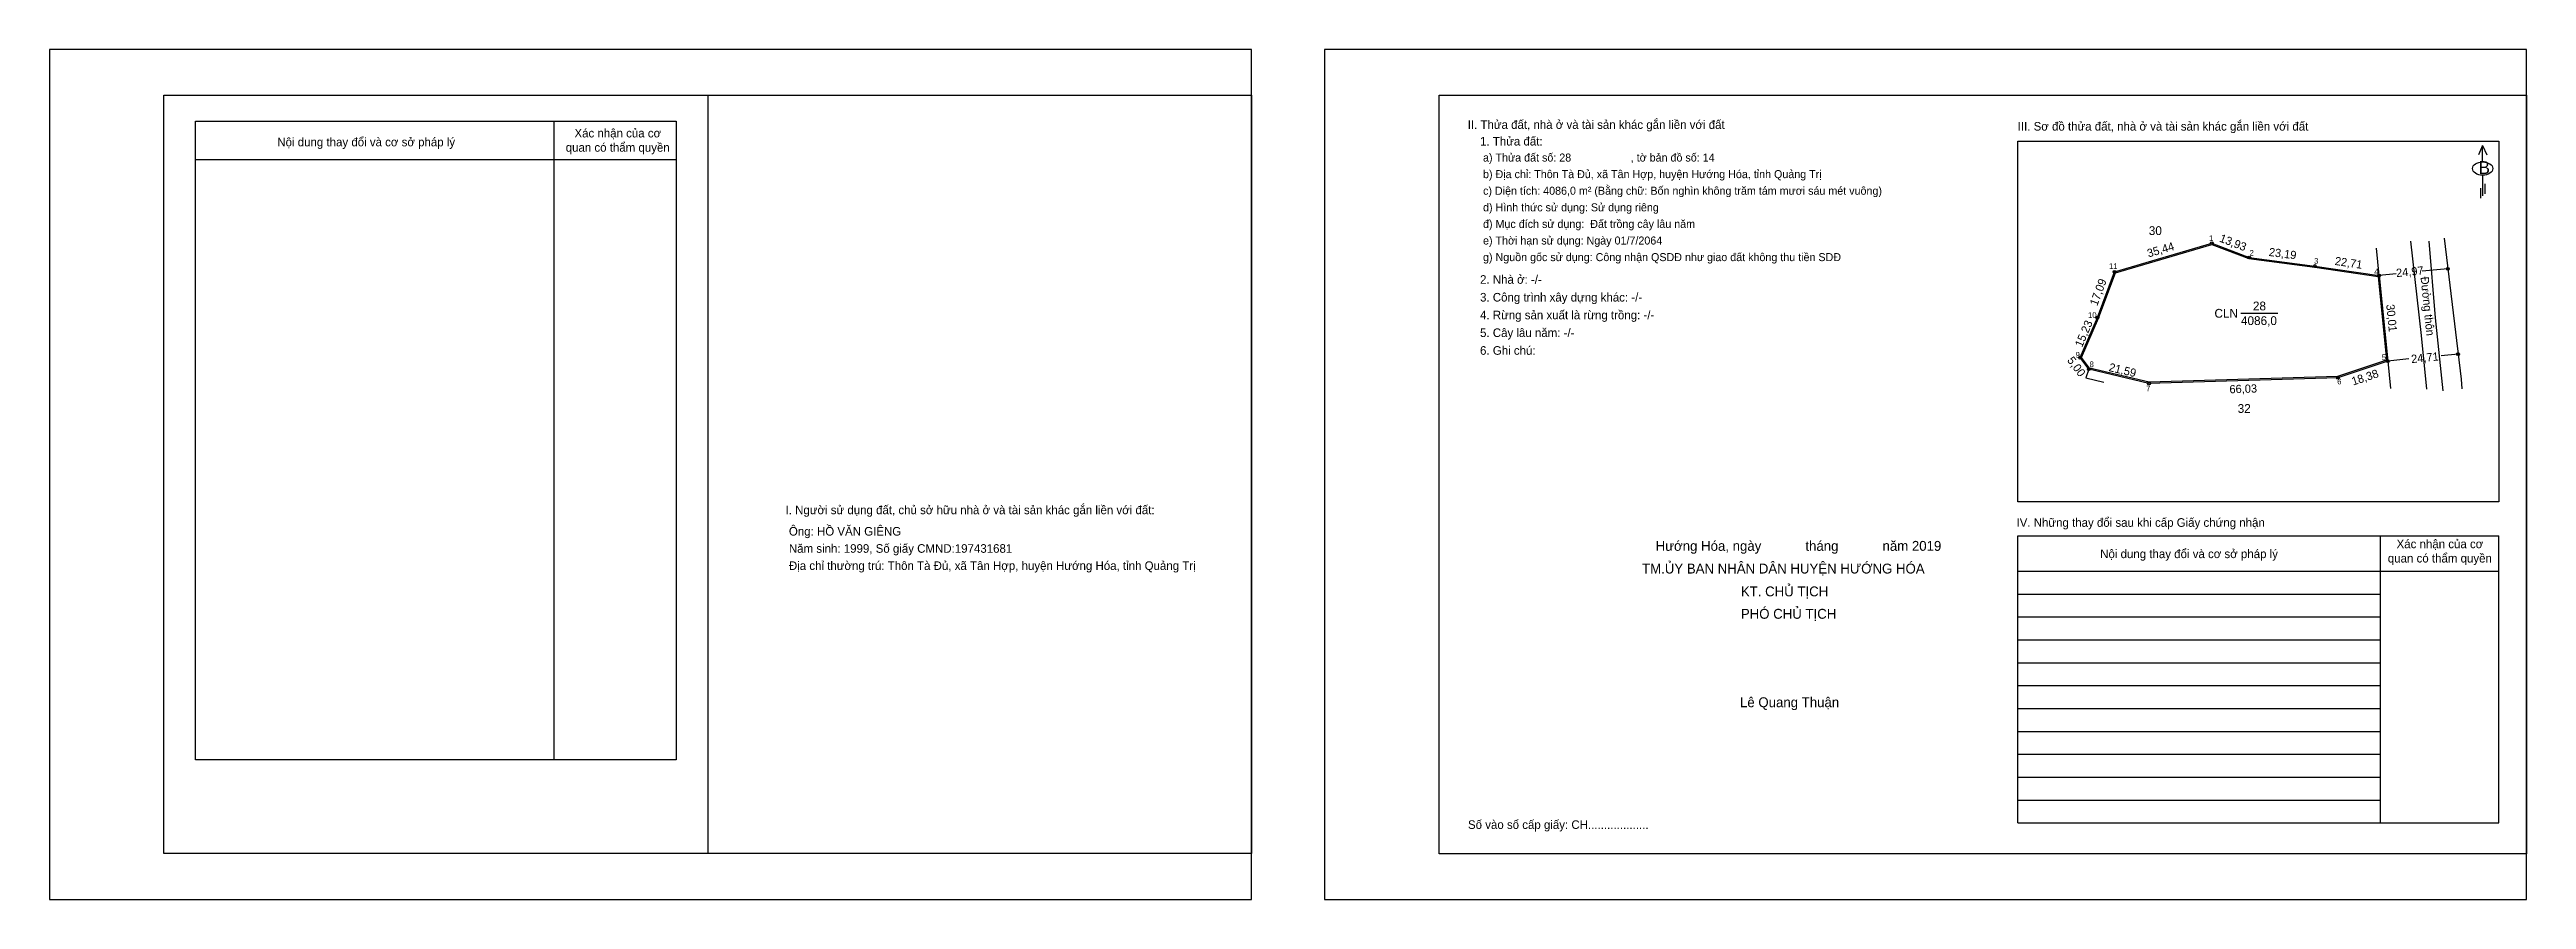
# Model space of a CAD drawing. Extents: x 552471 to 553337, y 1840566 to 1840863.
import ezdxf

# ---------------------------------------------------------------- set-up
doc = ezdxf.new("R2010")
doc.units = 0
for name, color, linetype in [('CanhThua', 7, 'Continuous'), ('ChieuDaiCanhThua', 7, 'Continuous'), ('Khung', 7, 'Continuous'), ('KhungInTrang1', 7, 'Continuous'), ('KhungInTrang2', 7, 'Continuous'), ('Level 1', 7, 'Continuous'), ('Level 2', 7, 'Continuous'), ('Level 22', 7, 'Continuous'), ('Level 23', 7, 'Continuous'), ('MocDinhThua', 7, 'Continuous'), ('NhanDiaChinhThua', 7, 'Continuous'), ('NhanTuCan', 7, 'Continuous'), ('ON', 7, 'Continuous'), ('RauThua', 7, 'Continuous'), ('SoHieuDinhThua', 7, 'Continuous'), ('Template', 7, 'Continuous'), ('ThongTin', 7, 'Continuous')]:
    doc.layers.add(name, color=color, linetype=linetype)

msp = doc.modelspace()

# ---------------------------------------------------------------- linework, layer by layer
at = {"layer": 'CanhThua'}
for p, q in [((553193, 1840785), (553227, 1840795)), ((553227, 1840795), (553240, 1840790)), ((553240, 1840790), (553263, 1840787)), ((553187, 1840769), (553193, 1840785)), ((553263, 1840787), (553285.46, 1840783.67)), ((553285.46, 1840783.67), (553288.44, 1840753.81)), ((553181, 1840755), (553187, 1840769)), ((553184, 1840751), (553181, 1840755)), ((553205, 1840746), (553184, 1840751)), ((553271, 1840748), (553205, 1840746)), ((553288.44, 1840753.81), (553271, 1840748))]:
    msp.add_line(p, q, dxfattribs=at)
at = {"layer": 'Khung'}
for p, q in [((552956.94, 1840846.67), (553336.94, 1840846.67)), ((552956.94, 1840581.67), (552956.94, 1840846.67)), ((553159.23, 1840704.59), (553159.23, 1840830.69)), ((553159.23, 1840830.69), (553327.23, 1840830.69)), ((553327.23, 1840830.69), (553327.23, 1840704.59)), ((553327.23, 1840704.59), (553159.23, 1840704.59))]:
    msp.add_line(p, q, dxfattribs=at)
msp.add_lwpolyline([(552891.35, 1840581.68), (552511.35, 1840581.68), (552511.35, 1840846.68), (552891.35, 1840846.68)], close=True, dxfattribs=at)
for points in [[(552701.35, 1840846.68), (552701.35, 1840581.68)], [(553336.94, 1840846.67), (553336.94, 1840581.67), (552956.94, 1840581.67)]]:
    msp.add_lwpolyline(points, dxfattribs=at)
at = {"layer": 'KhungInTrang1'}
msp.add_lwpolyline([(552471.35, 1840862.67), (552471.35, 1840565.67), (552891.35, 1840565.67), (552891.35, 1840862.67)], close=True, dxfattribs=at)
at = {"layer": 'KhungInTrang2'}
msp.add_lwpolyline([(552916.94, 1840862.67), (552916.94, 1840565.67), (553336.94, 1840565.67), (553336.94, 1840862.67)], close=True, dxfattribs=at)
at = {"layer": 'Level 1'}
for p, q in [((553291.42, 1840784.26), (553285.46, 1840783.67)), ((553309.44, 1840786.06), (553300.54, 1840785.17)), ((553313.03, 1840756.26), (553307.16, 1840755.68)), ((553295.83, 1840754.55), (553288.44, 1840753.81))]:
    msp.add_line(p, q, dxfattribs=at)
at = {"layer": 'Level 2'}
msp.add_lwpolyline([(553288.01, 1840754.09), (553270.93, 1840748.4), (553205.04, 1840746.4), (553184.23, 1840751.36), (553181.46, 1840755.05), (553187.37, 1840768.85), (553193.3, 1840784.67), (553226.98, 1840794.58), (553239.9, 1840789.61), (553262.94, 1840786.6), (553285.09, 1840783.32)], close=True, dxfattribs=at)
at = {"layer": 'Level 22'}
for points in [[(553296.41, 1840795.65), (553300.14, 1840762.8), (553301.98, 1840743.97)], [(553302.86, 1840795.72), (553305.09, 1840768.86), (553307.69, 1840743.43)]]:
    msp.add_lwpolyline(points, dxfattribs=at)
at = {"layer": 'Level 23'}
msp.add_lwpolyline([(553308.15, 1840796.73), (553314.09, 1840747.47), (553314.4, 1840744.14)], dxfattribs=at)
at = {"layer": 'MocDinhThua'}
for centre in [(553227, 1840795), (553240, 1840790), (553193, 1840785), (553263, 1840787), (553285.46, 1840783.67), (553309.44, 1840786.06), (553187, 1840769), (553181, 1840755), (553313.03, 1840756.26), (553184, 1840751), (553205, 1840746), (553271, 1840748), (553288.44, 1840753.81)]:
    msp.add_circle(centre, 0.5, dxfattribs=at)
at = {"layer": 'NhanDiaChinhThua'}
msp.add_line((553237.17, 1840770.5), (553250.09, 1840770.5), dxfattribs=at)
at = {"layer": 'ON'}
for p, q in [((552522.35, 1840837.67), (552690.35, 1840837.67)), ((552522.35, 1840614.45), (552522.35, 1840837.67)), ((552690.35, 1840837.67), (552690.35, 1840614.45)), ((552522.35, 1840824.28), (552690.35, 1840824.28)), ((553159.23, 1840692.75), (553327.23, 1840692.75)), ((553285.78, 1840692.75), (553285.78, 1840592.43)), ((553159.23, 1840680.4), (553327.23, 1840680.4)), ((553159.23, 1840672.4), (553285.78, 1840672.4)), ((553159.23, 1840664.4), (553285.78, 1840664.4)), ((553159.23, 1840656.4), (553285.78, 1840656.4)), ((553159.23, 1840648.4), (553285.78, 1840648.4)), ((553159.23, 1840640.4), (553285.78, 1840640.4)), ((553159.23, 1840632.4), (553285.78, 1840632.4)), ((553159.23, 1840624.4), (553285.78, 1840624.4)), ((553159.23, 1840616.4), (553285.78, 1840616.4)), ((553159.23, 1840608.4), (553285.78, 1840608.4)), ((553159.23, 1840600.4), (553285.78, 1840600.4))]:
    msp.add_line(p, q, dxfattribs=at)
for points in [[(552647.63, 1840837.67), (552647.63, 1840614.45)], [(553159.23, 1840592.43), (553159.23, 1840692.75)], [(553327.23, 1840592.43), (553327.23, 1840692.75)], [(552690.35, 1840614.45), (552522.35, 1840614.45)]]:
    msp.add_lwpolyline(points, dxfattribs=at)
at = {"layer": 'RauThua'}
for p, q in [((553285.46, 1840783.67), (553284.51, 1840793.22)), ((553184, 1840751), (553183, 1840748)), ((553183, 1840748), (553189.25, 1840746.44)), ((553288.44, 1840753.81), (553289.39, 1840744.26))]:
    msp.add_line(p, q, dxfattribs=at)
at = {"layer": 'Template'}
for p, q in [((553321.6, 1840829.08), (553320.14, 1840825.9)), ((553321.6, 1840823.43), (553321.6, 1840829.08)), ((553321.6, 1840829.08), (553323.05, 1840825.9)), ((553321.63, 1840818.74), (553321.63, 1840811.6)), ((553322.44, 1840815.76), (553322.44, 1840812.27)), ((553320.87, 1840814.27), (553320.87, 1840810.79)), ((553159.23, 1840592.43), (553327.23, 1840592.43))]:
    msp.add_line(p, q, dxfattribs=at)
msp.add_ellipse((553321.63, 1840821.07), major_axis=(3.55, 0), ratio=0.655849, dxfattribs=at)

# ---------------------------------------------------------------- texts
at = {"layer": 'ChieuDaiCanhThua'}
for s, rotation, p in [('35,44', 16.38954, (553204.86, 1840789.99)), ('13,93', 338.96249, (553229.4, 1840795.62)), ('23,19', 352.56859, (553246.78, 1840790.57)), ('22,71', 351.56656, (553269.83, 1840787.44)), ('17,09', 69.44395, (553186.92, 1840772.88)), ('24,97', 5.69919, (553291.53, 1840783.14)), ('Đường thôn', 275.69919, (553299.93, 1840783.15)), ('30,01', 275.69919, (553287.92, 1840773.52)), ('15,23', 66.80141, (553181.65, 1840758.41)), ('5,00', 306.8699, (553176.27, 1840754.02)), ('24,71', 5.69919, (553296.8, 1840753.09)), ('21,59', 346.6075, (553190.78, 1840750.37)), ('18,38', 18.42509, (553276.39, 1840745.24)), ('66,03', 1.7357, (553233.19, 1840742.53))]:
    msp.add_text(s, height=2.88, rotation=rotation, dxfattribs=at).set_placement(p)
at = {"layer": 'NhanDiaChinhThua'}
for s, p in [('28', (553241.34, 1840771.52)), ('CLN', (553227.91, 1840768.96)), ('4086,0', (553237.17, 1840766.4))]:
    msp.add_text(s, height=3.072, dxfattribs=at).set_placement(p)
at = {"layer": 'NhanTuCan'}
for s, p in [('30', (553204.96, 1840797.85)), ('32', (553236.02, 1840735.7))]:
    msp.add_text(s, height=3.072, dxfattribs=at).set_placement(p)
at = {"layer": 'ON'}
for s, height, p in [('Xác nhận của cơ ', 3, (552654.79, 1840831.96)), ('Nội dung thay đổi và cơ sở pháp lý', 3, (552550.95, 1840828.85)), ('quan có thẩm quyền', 3, (552651.73, 1840826.96)), ('I. Người sử dụng đất, chủ sở hữu nhà ở và tài sản khác gắn liền với đất:', 3, (552728.56, 1840700.29)), ('IV. Những thay đổi sau khi cấp Giấy chứng nhận', 3, (553158.73, 1840695.89)), ('Nội dung thay đổi và cơ sở pháp lý', 3, (553187.97, 1840684.95)), ('quan có thẩm quyền', 3, (553288.5, 1840683.41)), ('Xác nhận của cơ ', 3, (553291.55, 1840688.41)), ('Lê Quang Thuận', 3.4537, (553062.1, 1840632.86))]:
    msp.add_text(s, height=height, dxfattribs=at).set_placement(p)
at = {"layer": 'SoHieuDinhThua'}
for s, p in [('1', (553226.03, 1840795.73)), ('2', (553240.16, 1840790.6)), ('3', (553262.72, 1840787.81)), ('11', (553191.05, 1840785.94)), ('4', (553283.75, 1840784.06)), ('10', (553183.73, 1840768.88)), ('9', (553179.39, 1840755)), ('5', (553286.4, 1840754.12)), ('8', (553184.27, 1840751.68)), ('6', (553270.81, 1840745.65)), ('7', (553204.03, 1840743.21))]:
    msp.add_text(s, height=2, dxfattribs=at).set_placement(p)
at = {"layer": 'Template'}
for s, height, p in [('II. Thửa đất, nhà ở và tài sản khác gắn liền với đất', 3, (552966.95, 1840834.94)), ('III. Sơ đồ thửa đất, nhà ở và tài sản khác gắn liền với đất', 3, (553159.14, 1840834.35)), ('B', 4.5, (553320.18, 1840819.17)), ('Hướng Hóa, ngày            tháng            năm 2019', 3.4537, (553032.62, 1840687.5)), ('TM.ỦY BAN NHÂN DÂN HUYỆN HƯỚNG HÓA', 3.4537, (553027.88, 1840679.57)), ('KT. CHỦ TỊCH', 3.4537, (553062.41, 1840671.59)), ('PHÓ CHỦ TỊCH', 3.4537, (553062.41, 1840663.76)), ('Số vào sổ cấp giấy: CH...................', 3, (552967.05, 1840590.32))]:
    msp.add_text(s, height=height, dxfattribs=at).set_placement(p)
at = {"layer": 'ThongTin'}
for s, height, p in [('1. Thửa đất: ', 3, (552971.26, 1840829.13)), (' a) Thửa đất số: 28                    , tờ bản đồ số: 14', 2.8, (552971.26, 1840823.53)), (' b) Địa chỉ: Thôn Tà Đủ, xã Tân Hợp, huyện Hướng Hóa, tỉnh Quảng Trị', 2.8, (552971.26, 1840817.73)), (' c) Diện tích: 4086,0 m² (Bằng chữ: Bốn nghìn không trăm tám mươi sáu mét vuông)', 2.8, (552971.26, 1840811.93)), (' d) Hình thức sử dụng: Sử dụng riêng', 2.8, (552971.26, 1840806.13)), (' đ) Mục đích sử dụng:  Đất trồng cây lâu năm', 2.8, (552971.26, 1840800.33)), (' e) Thời hạn sử dụng: Ngày 01/7/2064', 2.8, (552971.26, 1840794.53)), (' g) Nguồn gốc sử dụng: Công nhận QSDĐ như giao đất không thu tiền SDĐ', 2.8, (552971.26, 1840788.73)), ('2. Nhà ở: -/-', 3, (552971.26, 1840780.82)), ('3. Công trình xây dựng khác: -/-', 3, (552971.26, 1840774.61)), ('4. Rừng sản xuất là rừng trồng: -/-', 3, (552971.26, 1840768.41)), ('5. Cây lâu năm: -/-', 3, (552971.26, 1840762.21)), ('6. Ghi chú:', 3, (552971.26, 1840756.01)), ('Ông: HỒ VĂN GIÊNG', 3, (552729.73, 1840692.82)), ('Năm sinh: 1999, Số giấy CMND:197431681', 3, (552729.73, 1840686.82)), ('Địa chỉ thường trú: Thôn Tà Đủ, xã Tân Hợp, huyện Hướng Hóa, tỉnh Quảng Trị', 3, (552729.73, 1840680.82))]:
    msp.add_text(s, height=height, dxfattribs=at).set_placement(p)

doc.saveas('drawing.dxf')
